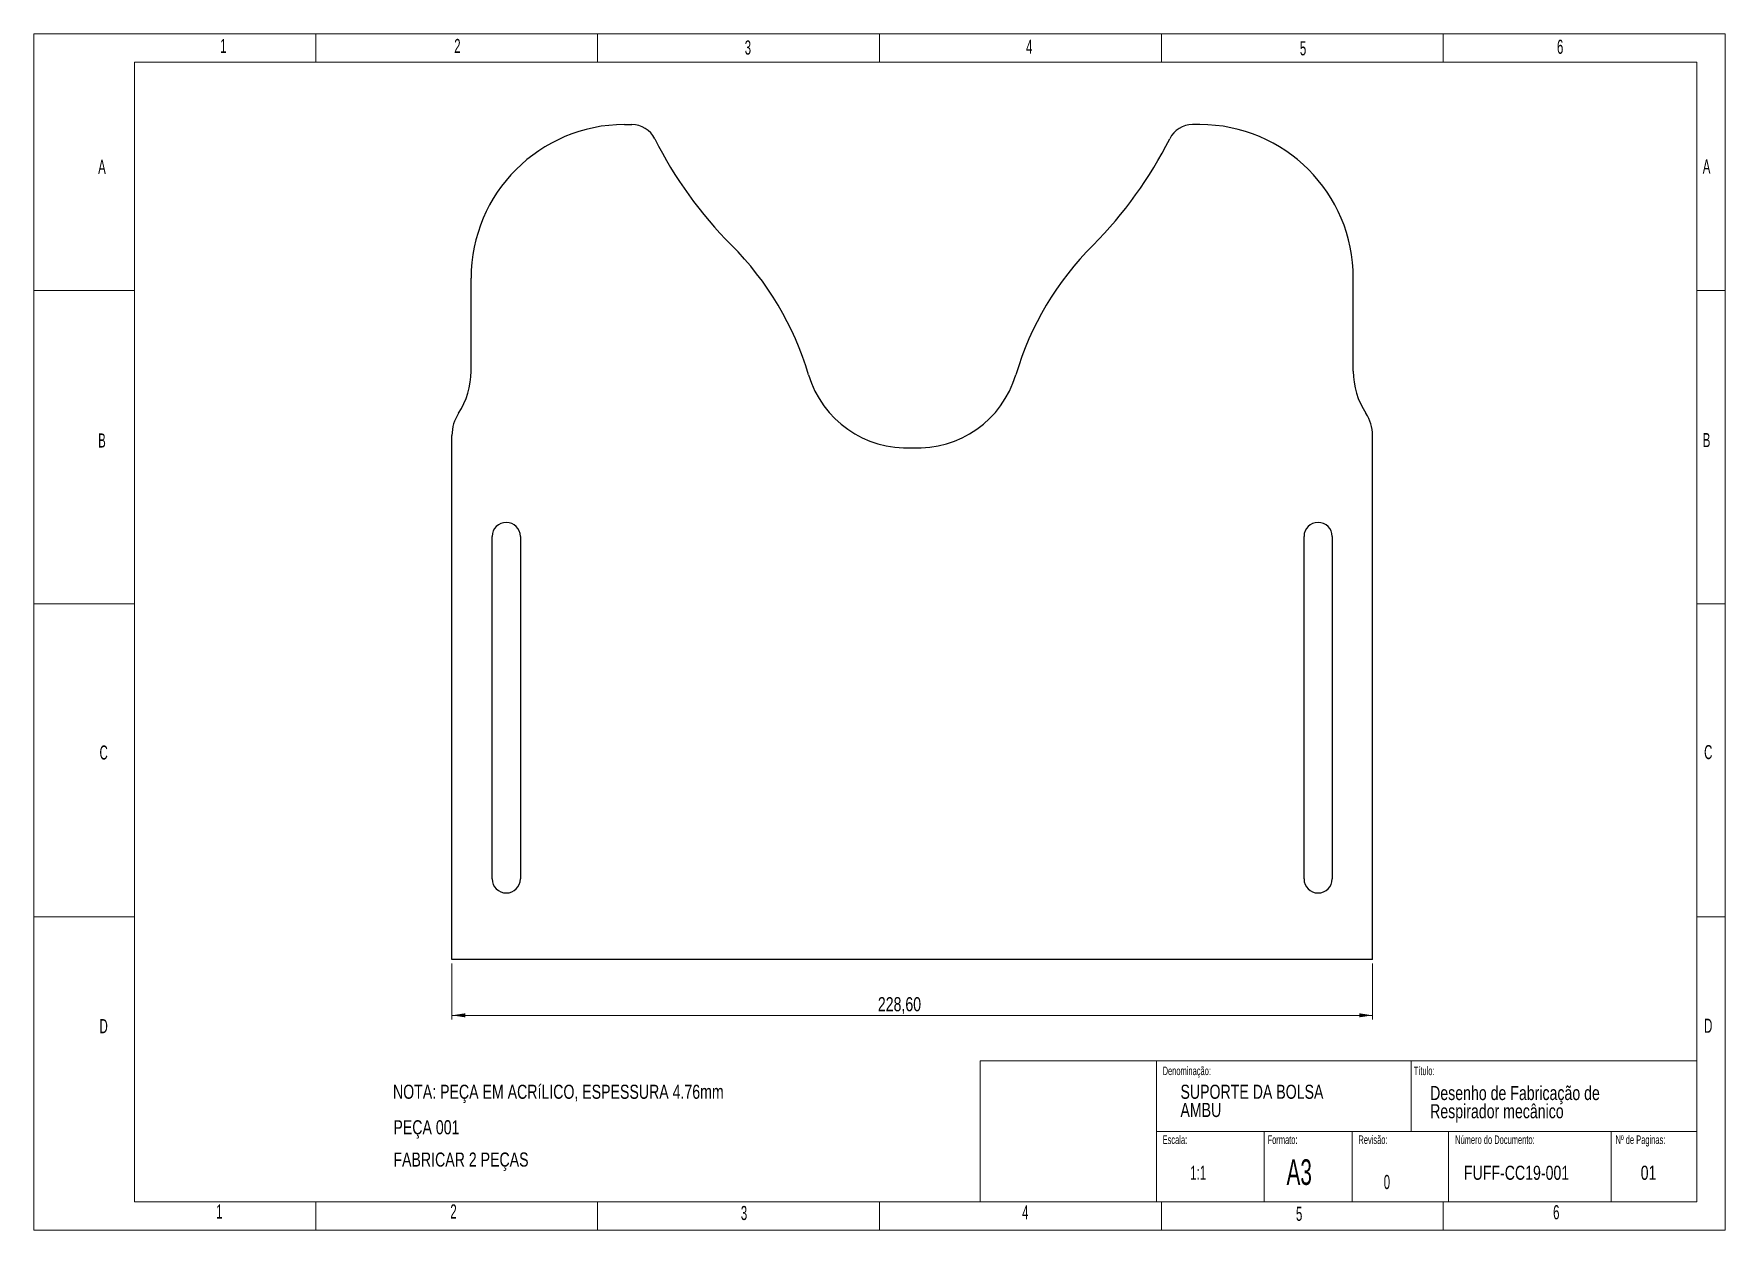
# Model space of a CAD drawing. Header units: millimetres. Extents: x 0 to 420, y 0 to 297.
import ezdxf

# ---------------------------------------------------------------- set-up
doc = ezdxf.new("R2010")
doc.units = ezdxf.units.MM
doc.styles.add('SLDTEXTSTYLE0', font='TXT', dxfattribs={"width": 0.75})
doc.styles.add('SLDTEXTSTYLE1', font='TXT', dxfattribs={"width": 0.605})
doc.dimstyles.new('SLDDIMSTYLE0', dxfattribs={"dimtxt": 3.5, "dimasz": 3.302, "dimexe": 0, "dimexo": 0.0625, "dimgap": 0.875, "dimtad": 1, "dimrnd": 1e-09, "dimzin": 12, "dimdsep": 46, "dimtxsty": 'SLDTEXTSTYLE0', "dimsah": 1, "dimcen": 0.09, "dimadec": 0, "dimazin": 3, "dimtfac": 1, "dimtofl": 0, "dimtmove": 0, "dimatfit": 3, "dimfxl": 1, "dimfrac": 2, "dimtolj": 1, "dimtzin": 12, "dimarcsym": 0})

# ---------------------------------------------------------------- blocks, each defined once
blk = doc.blocks.new('SW_NOTE_0')
at = {"color": 0, "linetype": 'Continuous', "lineweight": 0, "char_height": 3.5, "attachment_point": 1, "style": 'SLDTEXTSTYLE0'}
for s, insert in [('Desenho de Fabricação de', (0, 4.51)), ('Respirador mecânico', (0, -0.01))]:
    blk.add_mtext(s, dxfattribs=dict(at, insert=insert))
blk = doc.blocks.new('SW_NOTE_1')
at = {"color": 0, "linetype": 'Continuous', "lineweight": 0, "char_height": 3.5, "attachment_point": 1, "style": 'SLDTEXTSTYLE0'}
for s, insert in [('SUPORTE DA BOLSA', (0, 4.51)), ('AMBU', (0, -0.01))]:
    blk.add_mtext(s, dxfattribs=dict(at, insert=insert))
blk = doc.blocks.new('_D')
at = {"color": 7, "linetype": 'Continuous', "lineweight": 18}
for p, q in [((103.82, 66.21), (103.82, 52.33)), ((332.42, 66.21), (332.42, 52.33)), ((332.42, 53.33), (103.82, 53.33))]:
    blk.add_line(p, q, dxfattribs=at)
for points in [[(103.82, 53.33), (107.13, 52.83), (107.13, 53.84)], [(332.42, 53.33), (329.12, 53.84), (329.12, 52.83)]]:
    blk.add_solid(points, dxfattribs=at)
at = {"color": 7, "linetype": 'Continuous', "lineweight": 18, "insert": (209.59, 57.85), "char_height": 3.5, "attachment_point": 1, "style": 'SLDTEXTSTYLE0'}
blk.add_mtext('228,60', dxfattribs=at)

msp = doc.modelspace()

# ---------------------------------------------------------------- linework, layer by layer
at = {"color": 7, "linetype": 'Continuous', "lineweight": 18}
for p, q in [((0, 0), (0, 297)), ((0, 297), (420, 297)), ((0, 0), (0, 297)), ((70, 297), (70, 290)), ((140, 297), (140, 290)), ((210, 297), (210, 290)), ((280, 297), (280, 290)), ((350, 297), (350, 290)), ((420, 0), (420, 297)), ((420, 0), (420, 297)), ((25, 7), (25, 290)), ((25, 290), (413, 290)), ((25, 7), (25, 290)), ((413, 7), (413, 290)), ((413, 7), (413, 290)), ((413, 7), (413, 290)), ((0, 233.25), (25, 233.25)), ((413, 233.25), (420, 233.25)), ((0, 155.5), (25, 155.5)), ((413, 155.5), (420, 155.5)), ((0, 77.75), (25, 77.75)), ((413, 77.75), (420, 77.75)), ((413, 42), (235, 42)), ((235, 42), (235, 7)), ((278.806, 42), (278.806, 7)), ((342.053, 42), (342.053, 24.5)), ((413, 42), (413, 7)), ((413, 7), (413, 42)), ((278.806, 24.5), (413, 24.5)), ((305.497, 24.5), (305.497, 7)), ((327.336, 24.5), (327.336, 7)), ((351.311, 24.5), (351.311, 7)), ((391.666, 24.5), (391.666, 7)), ((25, 7), (413, 7)), ((70, 7), (70, 0)), ((140, 7), (140, 0)), ((210, 7), (210, 0)), ((235, 7), (413, 7)), ((413, 7), (235, 7)), ((280, 7), (280, 0)), ((350, 7), (350, 0)), ((0, 0), (420, 0))]:
    msp.add_line(p, q, dxfattribs=at)
at = {"color": 7, "linetype": 'Continuous', "lineweight": 25}
for p, q in [((146.687, 274.476), (148.511, 274.476)), ((289.562, 274.476), (287.737, 274.476)), ((108.587, 213.262), (108.587, 236.376)), ((327.662, 213.262), (327.662, 236.376)), ((103.824, 67.212), (103.824, 197.324)), ((332.424, 67.212), (332.424, 197.324)), ((113.824, 87.212), (113.824, 172.212)), ((120.824, 172.212), (120.824, 87.212)), ((315.424, 87.212), (315.424, 172.212)), ((322.424, 172.212), (322.424, 87.212)), ((332.424, 67.212), (103.824, 67.212))]:
    msp.add_line(p, q, dxfattribs=at)
for centre, radius, start, end in [((146.687, 236.376), 38.1, 90, 180), ((148.511, 268.126), 6.35, 26.56509, 90), ((287.737, 268.126), 6.35, 90, 153.43491), ((289.562, 236.376), 38.1, 0, 90), ((245.065, 316.403), 101.6, 206.56509, 225), ((191.183, 316.403), 101.6, 315, 333.43491), ((119.341, 190.679), 76.2, 16.52319, 45), ((316.907, 190.679), 76.2, 135, 163.47681), ((89.537, 213.262), 19.05, 326.72622, 0), ((216.746, 219.575), 25.4, 196.52319, 273.11088), ((219.502, 219.575), 25.4, 266.88912, 343.47681), ((346.712, 213.262), 19.05, 180, 213.27378), ((113.824, 197.324), 10, 146.72622, 180), ((322.424, 197.324), 10, 0, 33.27378), ((117.324, 172.212), 3.5, 0, 180), ((318.924, 172.212), 3.5, 360, 180), ((117.324, 87.212), 3.5, 180, 0), ((318.924, 87.212), 3.5, 180, 0)]:
    msp.add_arc(centre, radius, start, end, dxfattribs=at)

# ---------------------------------------------------------------- block references
at = {"color": 7, "linetype": 'Continuous', "lineweight": 0}
for name, p in [('SW_NOTE_1', (284.731, 31.598)), ('SW_NOTE_0', (346.729, 31.29))]:
    msp.add_blockref(name, p, dxfattribs=at)

# ---------------------------------------------------------------- texts
at = {"color": 7, "linetype": 'Continuous', "lineweight": 0, "attachment_point": 1}
for s, insert, char_height, style in [('1', (46.263, 295.741), 3.5, 'SLDTEXTSTYLE1'), ('2', (104.4, 295.741), 3.5, 'SLDTEXTSTYLE1'), ('3', (176.533, 295.355), 3.5, 'SLDTEXTSTYLE1'), ('4', (246.391, 295.54), 3.5, 'SLDTEXTSTYLE1'), ('5', (314.392, 295.158), 3.5, 'SLDTEXTSTYLE1'), ('6', (378.238, 295.54), 3.5, 'SLDTEXTSTYLE1'), ('A', (15.976, 265.725), 3.5, 'SLDTEXTSTYLE1'), ('A', (414.435, 265.823), 3.5, 'SLDTEXTSTYLE1'), ('B', (15.978, 197.793), 3.5, 'SLDTEXTSTYLE1'), ('B', (414.437, 197.891), 3.5, 'SLDTEXTSTYLE1'), ('C', (16.317, 120.333), 3.5, 'SLDTEXTSTYLE1'), ('C', (414.775, 120.431), 3.5, 'SLDTEXTSTYLE1'), ('D', (16.319, 52.401), 3.5, 'SLDTEXTSTYLE1'), ('D', (414.777, 52.499), 3.5, 'SLDTEXTSTYLE1'), ('Denominação:', (280.304, 40.609), 2.11667, 'SLDTEXTSTYLE1'), ('Título:', (342.663, 40.609), 2.1167, 'SLDTEXTSTYLE1'), ('NOTA: PEÇA EM ACRíLICO, ESPESSURA 4.76mm', (89.185, 36.11), 3.5, 'SLDTEXTSTYLE0'), ('PEÇA 001', (89.297, 27.295), 3.5, 'SLDTEXTSTYLE0'), ('Escala:', (280.304, 23.516), 2.1167, 'SLDTEXTSTYLE1'), ('Formato:', (306.365, 23.516), 2.1167, 'SLDTEXTSTYLE1'), ('Revisão:', (328.924, 23.516), 2.1167, 'SLDTEXTSTYLE1'), ('Número do Documento:', (352.931, 23.516), 2.11667, 'SLDTEXTSTYLE1'), ('Nº de Paginas:', (392.775, 23.516), 2.11667, 'SLDTEXTSTYLE1'), ('FABRICAR 2 PEÇAS', (89.297, 19.28), 3.5, 'SLDTEXTSTYLE0'), ('A3', (311.085, 17.588), 6.35, 'SLDTEXTSTYLE1'), ('1:1', (287.171, 16.005), 3.5, 'SLDTEXTSTYLE1'), ('0', (335.21, 13.708), 3.5, 'SLDTEXTSTYLE1'), ('FUFF-CC19-001', (355.127, 16), 3.5, 'SLDTEXTSTYLE0'), ('01', (399.02, 16), 3.5, 'SLDTEXTSTYLE0'), ('1', (45.295, 6.395), 3.5, 'SLDTEXTSTYLE1'), ('2', (103.432, 6.395), 3.5, 'SLDTEXTSTYLE1'), ('3', (175.565, 6.009), 3.5, 'SLDTEXTSTYLE1'), ('4', (245.423, 6.194), 3.5, 'SLDTEXTSTYLE1'), ('5', (313.424, 5.812), 3.5, 'SLDTEXTSTYLE1'), ('6', (377.27, 6.194), 3.5, 'SLDTEXTSTYLE1')]:
    msp.add_mtext(s, dxfattribs=dict(at, insert=insert, char_height=char_height, style=style))

# ---------------------------------------------------------------- dimensions: what is measured, and where the dimension line sits
at = {"color": 7, "linetype": 'Continuous', "lineweight": 18}
dim = msp.add_linear_dim(base=(103.824, 53.334), p1=(332.424, 67.212), p2=(103.824, 67.212), dimstyle='SLDDIMSTYLE0', dxfattribs=at)
dim.commit()
dim.dimension.update_dxf_attribs({"geometry": '_D', "text_midpoint": (216.697, 53.334), "dimtype": 160})

doc.saveas('drawing.dxf')
